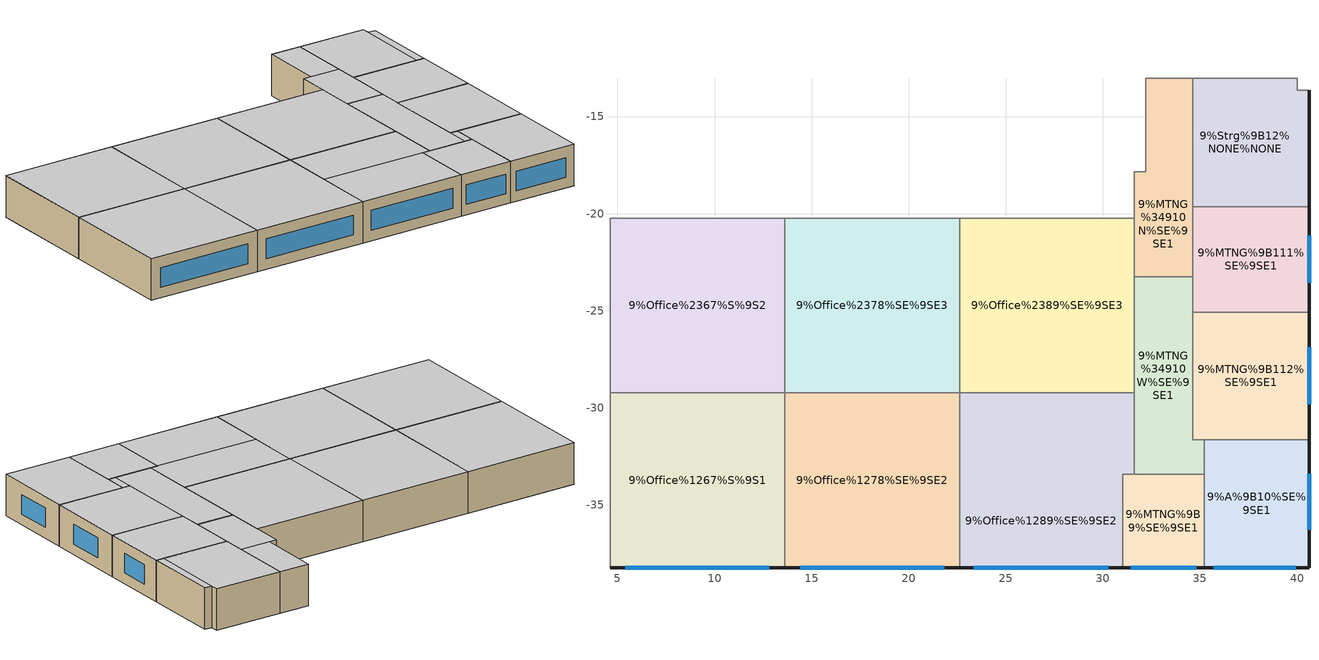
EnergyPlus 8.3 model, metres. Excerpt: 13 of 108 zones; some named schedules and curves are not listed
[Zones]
9%MTNG%34910N%SE%9SE1
 floor to OHUSupplyPlenum%OHU9 (Project Internal Floor): 34.62,-17.83 32.22,-17.83 32.22,-13.03 34.62,-13.03 z34.68; 34.62,-23.25 31.62,-23.25 31.62,-17.83 34.62,-17.83 z34.68
 wall to 9%MTNG%9R24%SE%9SE4 (Project Partition): 32.22,-13.03 32.22,-17.83 31.62,-17.83 z34.68:37.85
 wall to 9%Corridor%001%SE%NONE (Project Partition): 34.62,-13.03 32.22,-13.03 / 31.62,-17.83 31.62,-20.23 z34.68:37.85
 wall to 9%MTNG%9B111%SE%9SE1 (Project Partition): 34.62,-23.25 34.62,-19.63 z34.68:37.85
 wall to 9%MTNG%34910W%SE%9SE1 (Project Partition): 31.62,-23.25 34.62,-23.25 z34.68:37.85
 wall to 9%Office%2389%SE%9SE3 (Project Partition): 31.62,-20.23 31.62,-23.25 z34.68:37.85
 wall to 9%Strg%9B12%NONE%NONE (Project Partition): 34.62,-19.63 34.62,-13.03 z34.68:37.85
 ceiling to OHUReturnPlenum%OHU9 (Project Internal Floor): 31.62,-23.25 34.62,-23.25 34.62,-17.83 31.62,-17.83 z37.85; 32.22,-17.83 34.62,-17.83 34.62,-13.03 32.22,-13.03 z37.85
9%Strg%9B12%NONE%NONE
 floor to OHUSupplyPlenum%OHU9 (Project Internal Floor): 40.02,-19.63 34.62,-19.63 34.62,-13.03 40.02,-13.03 z34.68; 40.62,-19.63 40.02,-19.63 40.02,-13.63 40.62,-13.63 z34.68
 wall outside (Project Wall): 40.62,-19.63 40.62,-13.63 z34.68:37.85
 wall to 9%Corridor%001%SE%NONE (Project Partition): 40.62,-13.63 40.02,-13.63 40.02,-13.03 34.62,-13.03 z34.68:37.85
 wall to 9%MTNG%9B111%SE%9SE1 (Project Partition): 34.62,-19.63 40.62,-19.63 z34.68:37.85
 ceiling to OHUReturnPlenum%OHU9 (Project Internal Floor): 40.02,-19.63 40.62,-19.63 40.62,-13.63 40.02,-13.63 z37.85; 34.62,-19.63 40.02,-19.63 40.02,-13.03 34.62,-13.03 z37.85
9%MTNG%9B112%SE%9SE1
 floor to OHUSupplyPlenum%OHU9 (Project Internal Floor): 40.62,-31.64 34.62,-31.63 34.62,-25.07 40.62,-25.07 z34.68
 wall outside (Project Wall): 40.62,-31.64 40.62,-25.07 z34.68:37.85
 wall to 9%MTNG%34910W%SE%9SE1 (Project Partition): 34.62,-25.07 34.62,-31.63 35.22,-31.63 z34.68:37.85
 wall to 9%MTNG%9B111%SE%9SE1 (Project Partition): 40.62,-25.07 34.62,-25.07 z34.68:37.85
 wall to 9%A%9B10%SE%9SE1 (Project Partition): 35.22,-31.63 40.62,-31.64 z34.68:37.85
 window (Project Window): 40.62,-29.83 40.62,-26.88 z35.49:36.99
 ceiling to OHUReturnPlenum%OHU9 (Project Internal Floor): 34.62,-31.63 40.62,-31.64 40.62,-25.07 34.62,-25.07 z37.85
9%MTNG%34910W%SE%9SE1
 floor to OHUSupplyPlenum%OHU9 (Project Internal Floor): 34.62,-33.43 31.62,-33.43 31.62,-23.25 34.62,-23.25 z34.68; 35.22,-33.43 34.62,-33.43 34.62,-31.63 35.22,-31.63 z34.68
 wall to 9%A%9B10%SE%9SE1 (Project Partition): 35.22,-33.43 35.22,-31.63 z34.68:37.85
 wall to 9%Office%1289%SE%9SE2 (Project Partition): 31.62,-29.23 31.62,-33.43 z34.68:37.85
 wall to 9%MTNG%9B111%SE%9SE1 (Project Partition): 34.62,-25.07 34.62,-23.25 z34.68:37.85
 wall to 9%Office%2389%SE%9SE3 (Project Partition): 31.62,-23.25 31.62,-29.23 z34.68:37.85
 wall to 9%MTNG%9B9%SE%9SE1 (Project Partition): 31.62,-33.43 35.22,-33.43 z34.68:37.85
 ceiling to OHUReturnPlenum%OHU9 (Project Internal Floor): 31.62,-33.43 34.62,-33.43 34.62,-23.25 31.62,-23.25 z37.85; 34.62,-33.43 35.22,-33.43 35.22,-31.63 34.62,-31.63 z37.85
9%A%9B10%SE%9SE1
 floor to OHUSupplyPlenum%OHU9 (Project Internal Floor): 40.62,-38.23 35.22,-38.23 35.22,-31.63 40.62,-31.64 z34.68
 wall outside (Project Wall): 35.22,-38.23 40.62,-38.23 40.62,-31.64 z34.68:37.85
 wall to 9%MTNG%9B9%SE%9SE1 (Project Partition): 35.22,-33.43 35.22,-38.23 z34.68:37.85
 window (Project Window): 40.62,-36.27 40.62,-33.4 / 35.71,-38.23 39.93,-38.23 z35.49:36.99
 ceiling to OHUReturnPlenum%OHU9 (Project Internal Floor): 35.22,-38.23 40.62,-38.23 40.62,-31.64 35.22,-31.63 z37.85
9%MTNG%9B111%SE%9SE1
 floor to OHUSupplyPlenum%OHU9 (Project Internal Floor): 40.62,-25.07 34.62,-25.07 34.62,-19.63 40.62,-19.63 z34.68
 wall outside (Project Wall): 40.62,-25.07 40.62,-19.63 z34.68:37.85
 window (Project Window): 40.62,-23.56 40.62,-21.14 z35.49:36.99
 ceiling to OHUReturnPlenum%OHU9 (Project Internal Floor): 34.62,-25.07 40.62,-25.07 40.62,-19.63 34.62,-19.63 z37.85
9%Office%2367%S%9S2
 floor to OHUSupplyPlenum%OHU9 (Project Internal Floor): 13.62,-29.23 4.62,-29.23 4.62,-20.23 13.62,-20.23 z34.68
 wall to 9%Corridor%000%S%NONE (Project Partition): 13.62,-20.23 4.62,-20.23 z34.68:37.85
 wall to 9%Office%2378%SE%9SE3 (Project Partition): 13.62,-29.23 13.62,-20.23 z34.68:37.85
 wall to 9%Office%2356%S%9S2 (Project Partition): 4.62,-20.23 4.62,-29.23 z34.68:37.85
 wall to 9%Office%1267%S%9S1 (Project Partition): 4.62,-29.23 13.62,-29.23 z34.68:37.85
 ceiling to OHUReturnPlenum%OHU9 (Project Internal Floor): 4.62,-29.23 13.62,-29.23 13.62,-20.23 4.62,-20.23 z37.85
9%Office%2389%SE%9SE3
 floor to OHUSupplyPlenum%OHU9 (Project Internal Floor): 31.62,-29.23 22.62,-29.23 22.62,-20.23 31.62,-20.23 z34.68
 wall to 9%Office%1289%SE%9SE2 (Project Partition): 22.62,-29.23 31.62,-29.23 z34.68:37.85
 wall to 9%Corridor%001%SE%NONE (Project Partition): 31.62,-20.23 22.62,-20.23 z34.68:37.85
 wall to 9%Office%2378%SE%9SE3 (Project Partition): 22.62,-20.23 22.62,-29.23 z34.68:37.85
 ceiling to OHUReturnPlenum%OHU9 (Project Internal Floor): 22.62,-29.23 31.62,-29.23 31.62,-20.23 22.62,-20.23 z37.85
9%Office%2378%SE%9SE3
 floor to OHUSupplyPlenum%OHU9 (Project Internal Floor): 22.62,-29.23 13.62,-29.23 13.62,-20.23 22.62,-20.23 z34.68
 wall to 9%Corridor%001%SE%NONE (Project Partition): 22.62,-20.23 13.62,-20.23 z34.68:37.85
 wall to 9%Office%1278%SE%9SE2 (Project Partition): 13.62,-29.23 22.62,-29.23 z34.68:37.85
 ceiling to OHUReturnPlenum%OHU9 (Project Internal Floor): 13.62,-29.23 22.62,-29.23 22.62,-20.23 13.62,-20.23 z37.85
9%Office%1267%S%9S1
 floor to OHUSupplyPlenum%OHU9 (Project Internal Floor): 13.62,-38.23 4.62,-38.23 4.62,-29.23 13.62,-29.23 z34.68
 wall outside (Project Wall): 4.62,-38.23 13.62,-38.23 z34.68:37.85
 wall to 9%Office%1256%S%9S1 (Project Partition): 4.62,-29.23 4.62,-38.23 z34.68:37.85
 wall to 9%Office%1278%SE%9SE2 (Project Partition): 13.62,-38.23 13.62,-29.23 z34.68:37.85
 window (Project Window): 5.41,-38.23 12.83,-38.23 z35.49:36.99
 ceiling to OHUReturnPlenum%OHU9 (Project Internal Floor): 4.62,-38.23 13.62,-38.23 13.62,-29.23 4.62,-29.23 z37.85
9%Office%1278%SE%9SE2
 floor to OHUSupplyPlenum%OHU9 (Project Internal Floor): 22.62,-38.23 13.62,-38.23 13.62,-29.23 22.62,-29.23 z34.68
 wall outside (Project Wall): 13.62,-38.23 22.62,-38.23 z34.68:37.85
 wall to 9%Office%1289%SE%9SE2 (Project Partition): 22.62,-38.23 22.62,-29.23 z34.68:37.85
 window (Project Window): 14.41,-38.23 21.83,-38.23 z35.49:36.99
 ceiling to OHUReturnPlenum%OHU9 (Project Internal Floor): 13.62,-38.23 22.62,-38.23 22.62,-29.23 13.62,-29.23 z37.85
9%Office%1289%SE%9SE2
 floor to OHUSupplyPlenum%OHU9 (Project Internal Floor): 31.02,-38.23 22.62,-38.23 22.62,-33.43 31.02,-33.43 z34.68; 31.62,-33.43 22.62,-33.43 22.62,-29.23 31.62,-29.23 z34.68
 wall outside (Project Wall): 22.62,-38.23 31.02,-38.23 z34.68:37.85
 wall to 9%MTNG%9B9%SE%9SE1 (Project Partition): 31.02,-38.23 31.02,-33.43 31.62,-33.43 z34.68:37.85
 window (Project Window): 23.36,-38.23 30.27,-38.23 z35.49:36.99
 ceiling to OHUReturnPlenum%OHU9 (Project Internal Floor): 22.62,-33.43 31.62,-33.43 31.62,-29.23 22.62,-29.23 z37.85; 22.62,-38.23 31.02,-38.23 31.02,-33.43 22.62,-33.43 z37.85
9%MTNG%9B9%SE%9SE1
 floor to OHUSupplyPlenum%OHU9 (Project Internal Floor): 35.22,-38.23 31.02,-38.23 31.02,-33.43 35.22,-33.43 z34.68
 wall outside (Project Wall): 31.02,-38.23 35.22,-38.23 z34.68:37.85
 window (Project Window): 31.43,-38.23 34.8,-38.23 z35.49:36.99
 ceiling to OHUReturnPlenum%OHU9 (Project Internal Floor): 31.02,-38.23 35.22,-38.23 35.22,-33.43 31.02,-33.43 z37.85
[Site:Location]
TOSHIBA Smart Community Center: Latitude=35.43; Longitude=139.65; Time Zone=9; Elevation=42
[Site:GroundTemperature:Shallow]
14, 14, 14, 14, 14, 14, 14, 14, 14, 14, 14, 14
[Building]
Building: North Axis=0; Terrain=Suburbs; Loads Convergence Tolerance Value=0.04; Temperature Convergence Tolerance Value=0.4; Solar Distribution=FullExterior; Maximum Number of Warmup Days=25; Minimum Number of Warmup Days=6
[Site:GroundTemperature:BuildingSurface]
18, 18, 18, 18, 18, 18, 18, 18, 18, 18, 18, 18
[SizingPeriod:DesignDay] Day of Month=15; Humidity Condition Type=WetBulb; Rain Indicator=No; Snow Indicator=No; Daylight Saving Time Indicator=No
Name | Month | Day Type | Maximum Dry-Bulb Temperature | Daily Dry-Bulb Temperature Range | Wetbulb or DewPoint at Maximum Dry-Bulb | Barometric Pressure | Wind Speed | Wind Direction | Solar Model Indicator | ASHRAE Clear Sky Optical Depth for Beam Irradiance (taub) | ASHRAE Clear Sky Optical Depth for Diffuse Irradiance (taud) | Sky Clearness
Summer Design Day in TOSHIBA Smart Community Center Jul | 7 | SummerDesignDay | 31 | 7.7 | 25 | 100905 | 4.8 | 210 | ASHRAETau | 0.546 | 1.827
Winter Design Day in TOSHIBA Smart Community Center | 1 | WinterDesignDay | -6.9 | 0 | -6.9 | 100821.5 | 1.1 | 0 | ASHRAEClearSky |  |  | 0
[Site:GroundTemperature:FCfactorMethod]
January Ground Temperature=3.79; February Ground Temperature=2.88; March Ground Temperature=4.49; April Ground Temperature=7.01; May Ground Temperature=13.59; June Ground Temperature=18.68; July Ground Temperature=22.1; August Ground Temperature=23.15; September Ground Temperature=21.37; October Ground Temperature=17.42; November Ground Temperature=12.15; December Ground Temperature=7.26
[Site:GroundReflectance:SnowModifier]
2, 2
[Site:GroundReflectance]
0.2, 0.2, 0.2, 0.2, 0.2, 0.2, 0.2, 0.2, 0.2, 0.2, 0.2, 0.2
[Site:GroundTemperature:Deep]
14, 14, 14, 14, 14, 14, 14, 14, 14, 14, 14, 14
[WindowMaterial:SimpleGlazingSystem]
Simple Baseline: U-Factor=3.69; Solar Heat Gain Coefficient=0.25
[Construction]
Project Wall: Stucco, Gypsum Board, Wall Insulation, Gypsum Board
Project Partition: 1/2IN Gypsum, 1/2IN Gypsum
Project Internal Floor: Cast Concrete
Project Window: Simple Baseline
[Material] Thermal Absorptance=0.9; Solar Absorptance=0.7; Visible Absorptance=0.7
Name | Roughness | Thickness | Conductivity | Density | Specific Heat
Gypsum Board | MediumRough | 0.0159 | 0.16 | 800 | 1090
Stucco | Rough | 0.0254 | 0.72 | 1856 | 840
1/2IN Gypsum | Smooth | 0.01271 | 0.16 | 800 | 1090
Cast Concrete | Rough | 0.1 | 1.4 | 2100 | 840
[Material:NoMass]
Wall Insulation: Roughness=Rough; Thermal Resistance=1.8; Thermal Absorptance=0.9; Solar Absorptance=0.7; Visible Absorptance=0.7
[AirConditioner:VariableRefrigerantFlow] Availability Schedule=VRFCondAvailSched; Gross Rated Total Cooling Capacity=autosize; Gross Rated Cooling COP=3.2917; Minimum Outdoor Temperature in Cooling Mode=-5; Maximum Outdoor Temperature in Cooling Mode=43; Gross Rated Heating Capacity=autosize; Gross Rated Heating COP=3.5484; Minimum Outdoor Temperature in Heating Mode=-20; Maximum Outdoor Temperature in Heating Mode=20; Heating Performance Curve Outdoor Temperature Type=WetBulbTemperature; Minimum Heat Pump Part-Load Ratio=0.25; Master Thermostat Priority Control Type=LoadPriority; Heat Pump Waste Heat Recovery=No; Equivalent Piping Length used for Piping Correction Factor in Cooling Mode=30; Vertical Height used for Piping Correction Factor=10; Piping Correction Factor for Length in Cooling Mode Curve=CoolingLengthCorrectionFactor; Piping Correction Factor for Height in Cooling Mode Coefficient=-0.000386; Equivalent Piping Length used for Piping Correction Factor in Heating Mode=30; Crankcase Heater Power per Compressor=15; Number of Compressors=3; Ratio of Compressor Size to Total Compressor Capacity=0.33; Maximum Outdoor Dry-Bulb Temperature for Crankcase Heater=7; Defrost Strategy=Resistive; Defrost Control=Timed; Resistive Defrost Heater Capacity=autosize; Maximum Outdoor Dry-bulb Temperature for Defrost Operation=7; Condenser Type=AirCooled; Evaporative Condenser Pump Rated Power Consumption=0; Basin Heater Capacity=0; Fuel Type=Electricity
Name | Heat Pump | Cooling Capacity Ratio Modifier Function of Low Temperature Curve | Cooling Capacity Ratio Boundary Curve | Cooling Capacity Ratio Modifier Function of High Temperature Curve | Cooling Energy Input Ratio Modifier Function of Low Temperature Curve | Cooling Energy Input Ratio Boundary Curve | Cooling Energy Input Ratio Modifier Function of High Temperature Curve | Cooling Energy Input Ratio Modifier Function of Low Part-Load Ratio Curve | Cooling Energy Input Ratio Modifier Function of High Part-Load Ratio Curve | Cooling Combination Ratio Correction Factor Curve | Cooling Part-Load Fraction Correlation Curve | Heating Capacity Ratio Modifier Function of Low Temperature Curve | Heating Capacity Ratio Boundary Curve | Heating Capacity Ratio Modifier Function of High Temperature Curve | Heating Energy Input Ratio Modifier Function of Low Temperature Curve | Heating Energy Input Ratio Boundary Curve | Heating Energy Input Ratio Modifier Function of High Temperature Curve | Heating Energy Input Ratio Modifier Function of Low Part-Load Ratio Curve | Heating Energy Input Ratio Modifier Function of High Part-Load Ratio Curve | Heating Combination Ratio Correction Factor Curve | Heating Part-Load Fraction Correlation Curve | Zone Name for Master Thermostat Location | Zone Terminal Unit List
 | 9S1 VRF Heat Pump | 9S1 VRFCoolCapFT | 9S1 VRFCoolCapFTBoundary | 9S1 VRFCoolCapFTHi | 9S1 VRFCoolEIRFT | 9S1 VRFCoolEIRFTBoundary | 9S1 VRFCoolEIRFTHi | 9S1 CoolingEIRLowPLR | 9S1 CoolingEIRHiPLR | 9S1 CoolingCombRatio | 9S1 VRFCPLFFPLR | 9S1 VRFHeatCapFT | 9S1 VRFHeatCapFTBoundary | 9S1 VRFHeatCapFTHi | 9S1 VRFHeatEIRFT | 9S1 VRFHeatEIRFTBoundary | 9S1 VRFHeatEIRFTHi | 9S1 HeatingEIRLowPLR | 9S1 HeatingEIRHiPLR | 9S1 HeatingCombRatio | 9S1 VRFCPLFFPLR | 9S1 | 9S1 VRF Heat Pump TU List
 | 9NE3 VRF Heat Pump | 9NE3 VRFCoolCapFT | 9NE3 VRFCoolCapFTBoundary | 9NE3 VRFCoolCapFTHi | 9NE3 VRFCoolEIRFT | 9NE3 VRFCoolEIRFTBoundary | 9NE3 VRFCoolEIRFTHi | 9NE3 CoolingEIRLowPLR | 9NE3 CoolingEIRHiPLR | 9NE3 CoolingCombRatio | 9NE3 VRFCPLFFPLR | 9NE3 VRFHeatCapFT | 9NE3 VRFHeatCapFTBoundary | 9NE3 VRFHeatCapFTHi | 9NE3 VRFHeatEIRFT | 9NE3 VRFHeatEIRFTBoundary | 9NE3 VRFHeatEIRFTHi | 9NE3 HeatingEIRLowPLR | 9NE3 HeatingEIRHiPLR | 9NE3 HeatingCombRatio | 9NE3 VRFCPLFFPLR | 9NE3 | 9NE3 VRF Heat Pump TU List
 | 9S2 VRF Heat Pump | 9S2 VRFCoolCapFT | 9S2 VRFCoolCapFTBoundary | 9S2 VRFCoolCapFTHi | 9S2 VRFCoolEIRFT | 9S2 VRFCoolEIRFTBoundary | 9S2 VRFCoolEIRFTHi | 9S2 CoolingEIRLowPLR | 9S2 CoolingEIRHiPLR | 9S2 CoolingCombRatio | 9S2 VRFCPLFFPLR | 9S2 VRFHeatCapFT | 9S2 VRFHeatCapFTBoundary | 9S2 VRFHeatCapFTHi | 9S2 VRFHeatEIRFT | 9S2 VRFHeatEIRFTBoundary | 9S2 VRFHeatEIRFTHi | 9S2 HeatingEIRLowPLR | 9S2 HeatingEIRHiPLR | 9S2 HeatingCombRatio | 9S2 VRFCPLFFPLR | 9S2 | 9S2 VRF Heat Pump TU List
 | 9NE2 VRF Heat Pump | 9NE2 VRFCoolCapFT | 9NE2 VRFCoolCapFTBoundary | 9NE2 VRFCoolCapFTHi | 9NE2 VRFCoolEIRFT | 9NE2 VRFCoolEIRFTBoundary | 9NE2 VRFCoolEIRFTHi | 9NE2 CoolingEIRLowPLR | 9NE2 CoolingEIRHiPLR | 9NE2 CoolingCombRatio | 9NE2 VRFCPLFFPLR | 9NE2 VRFHeatCapFT | 9NE2 VRFHeatCapFTBoundary | 9NE2 VRFHeatCapFTHi | 9NE2 VRFHeatEIRFT | 9NE2 VRFHeatEIRFTBoundary | 9NE2 VRFHeatEIRFTHi | 9NE2 HeatingEIRLowPLR | 9NE2 HeatingEIRHiPLR | 9NE2 HeatingCombRatio | 9NE2 VRFCPLFFPLR | 9NE2 | 9NE2 VRF Heat Pump TU List
 | 9NE1 VRF Heat Pump | 9NE1 VRFCoolCapFT | 9NE1 VRFCoolCapFTBoundary | 9NE1 VRFCoolCapFTHi | 9NE1 VRFCoolEIRFT | 9NE1 VRFCoolEIRFTBoundary | 9NE1 VRFCoolEIRFTHi | 9NE1 CoolingEIRLowPLR | 9NE1 CoolingEIRHiPLR | 9NE1 CoolingCombRatio | 9NE1 VRFCPLFFPLR | 9NE1 VRFHeatCapFT | 9NE1 VRFHeatCapFTBoundary | 9NE1 VRFHeatCapFTHi | 9NE1 VRFHeatEIRFT | 9NE1 VRFHeatEIRFTBoundary | 9NE1 VRFHeatEIRFTHi | 9NE1 HeatingEIRLowPLR | 9NE1 HeatingEIRHiPLR | 9NE1 HeatingCombRatio | 9NE1 VRFCPLFFPLR | 9NE1 | 9NE1 VRF Heat Pump TU List
 | 9SE2 VRF Heat Pump | 9SE2 VRFCoolCapFT | 9SE2 VRFCoolCapFTBoundary | 9SE2 VRFCoolCapFTHi | 9SE2 VRFCoolEIRFT | 9SE2 VRFCoolEIRFTBoundary | 9SE2 VRFCoolEIRFTHi | 9SE2 CoolingEIRLowPLR | 9SE2 CoolingEIRHiPLR | 9SE2 CoolingCombRatio | 9SE2 VRFCPLFFPLR | 9SE2 VRFHeatCapFT | 9SE2 VRFHeatCapFTBoundary | 9SE2 VRFHeatCapFTHi | 9SE2 VRFHeatEIRFT | 9SE2 VRFHeatEIRFTBoundary | 9SE2 VRFHeatEIRFTHi | 9SE2 HeatingEIRLowPLR | 9SE2 HeatingEIRHiPLR | 9SE2 HeatingCombRatio | 9SE2 VRFCPLFFPLR | 9SE2 | 9SE2 VRF Heat Pump TU List
 | 9N1 VRF Heat Pump | 9N1 VRFCoolCapFT | 9N1 VRFCoolCapFTBoundary | 9N1 VRFCoolCapFTHi | 9N1 VRFCoolEIRFT | 9N1 VRFCoolEIRFTBoundary | 9N1 VRFCoolEIRFTHi | 9N1 CoolingEIRLowPLR | 9N1 CoolingEIRHiPLR | 9N1 CoolingCombRatio | 9N1 VRFCPLFFPLR | 9N1 VRFHeatCapFT | 9N1 VRFHeatCapFTBoundary | 9N1 VRFHeatCapFTHi | 9N1 VRFHeatEIRFT | 9N1 VRFHeatEIRFTBoundary | 9N1 VRFHeatEIRFTHi | 9N1 HeatingEIRLowPLR | 9N1 HeatingEIRHiPLR | 9N1 HeatingCombRatio | 9N1 VRFCPLFFPLR | 9N1 | 9N1 VRF Heat Pump TU List
 | 9SE1 VRF Heat Pump | 9SE1 VRFCoolCapFT | 9SE1 VRFCoolCapFTBoundary | 9SE1 VRFCoolCapFTHi | 9SE1 VRFCoolEIRFT | 9SE1 VRFCoolEIRFTBoundary | 9SE1 VRFCoolEIRFTHi | 9SE1 CoolingEIRLowPLR | 9SE1 CoolingEIRHiPLR | 9SE1 CoolingCombRatio | 9SE1 VRFCPLFFPLR | 9SE1 VRFHeatCapFT | 9SE1 VRFHeatCapFTBoundary | 9SE1 VRFHeatCapFTHi | 9SE1 VRFHeatEIRFT | 9SE1 VRFHeatEIRFTBoundary | 9SE1 VRFHeatEIRFTHi | 9SE1 HeatingEIRLowPLR | 9SE1 HeatingEIRHiPLR | 9SE1 HeatingCombRatio | 9SE1 VRFCPLFFPLR | 9SE1 | 9SE1 VRF Heat Pump TU List
 | 9E1 VRF Heat Pump | 9E1 VRFCoolCapFT | 9E1 VRFCoolCapFTBoundary | 9E1 VRFCoolCapFTHi | 9E1 VRFCoolEIRFT | 9E1 VRFCoolEIRFTBoundary | 9E1 VRFCoolEIRFTHi | 9E1 CoolingEIRLowPLR | 9E1 CoolingEIRHiPLR | 9E1 CoolingCombRatio | 9E1 VRFCPLFFPLR | 9E1 VRFHeatCapFT | 9E1 VRFHeatCapFTBoundary | 9E1 VRFHeatCapFTHi | 9E1 VRFHeatEIRFT | 9E1 VRFHeatEIRFTBoundary | 9E1 VRFHeatEIRFTHi | 9E1 HeatingEIRLowPLR | 9E1 HeatingEIRHiPLR | 9E1 HeatingCombRatio | 9E1 VRFCPLFFPLR | 9E1 | 9E1 VRF Heat Pump TU List
 | 9NW3 VRF Heat Pump | 9NW3 VRFCoolCapFT | 9NW3 VRFCoolCapFTBoundary | 9NW3 VRFCoolCapFTHi | 9NW3 VRFCoolEIRFT | 9NW3 VRFCoolEIRFTBoundary | 9NW3 VRFCoolEIRFTHi | 9NW3 CoolingEIRLowPLR | 9NW3 CoolingEIRHiPLR | 9NW3 CoolingCombRatio | 9NW3 VRFCPLFFPLR | 9NW3 VRFHeatCapFT | 9NW3 VRFHeatCapFTBoundary | 9NW3 VRFHeatCapFTHi | 9NW3 VRFHeatEIRFT | 9NW3 VRFHeatEIRFTBoundary | 9NW3 VRFHeatEIRFTHi | 9NW3 HeatingEIRLowPLR | 9NW3 HeatingEIRHiPLR | 9NW3 HeatingCombRatio | 9NW3 VRFCPLFFPLR | 9NW3 | 9NW3 VRF Heat Pump TU List
 | 9NW2 VRF Heat Pump | 9NW2 VRFCoolCapFT | 9NW2 VRFCoolCapFTBoundary | 9NW2 VRFCoolCapFTHi | 9NW2 VRFCoolEIRFT | 9NW2 VRFCoolEIRFTBoundary | 9NW2 VRFCoolEIRFTHi | 9NW2 CoolingEIRLowPLR | 9NW2 CoolingEIRHiPLR | 9NW2 CoolingCombRatio | 9NW2 VRFCPLFFPLR | 9NW2 VRFHeatCapFT | 9NW2 VRFHeatCapFTBoundary | 9NW2 VRFHeatCapFTHi | 9NW2 VRFHeatEIRFT | 9NW2 VRFHeatEIRFTBoundary | 9NW2 VRFHeatEIRFTHi | 9NW2 HeatingEIRLowPLR | 9NW2 HeatingEIRHiPLR | 9NW2 HeatingCombRatio | 9NW2 VRFCPLFFPLR | 9NW2 | 9NW2 VRF Heat Pump TU List
 | 9SW3 VRF Heat Pump | 9SW3 VRFCoolCapFT | 9SW3 VRFCoolCapFTBoundary | 9SW3 VRFCoolCapFTHi | 9SW3 VRFCoolEIRFT | 9SW3 VRFCoolEIRFTBoundary | 9SW3 VRFCoolEIRFTHi | 9SW3 CoolingEIRLowPLR | 9SW3 CoolingEIRHiPLR | 9SW3 CoolingCombRatio | 9SW3 VRFCPLFFPLR | 9SW3 VRFHeatCapFT | 9SW3 VRFHeatCapFTBoundary | 9SW3 VRFHeatCapFTHi | 9SW3 VRFHeatEIRFT | 9SW3 VRFHeatEIRFTBoundary | 9SW3 VRFHeatEIRFTHi | 9SW3 HeatingEIRLowPLR | 9SW3 HeatingEIRHiPLR | 9SW3 HeatingCombRatio | 9SW3 VRFCPLFFPLR | 9SW3 | 9SW3 VRF Heat Pump TU List
 | 9SW2 VRF Heat Pump | 9SW2 VRFCoolCapFT | 9SW2 VRFCoolCapFTBoundary | 9SW2 VRFCoolCapFTHi | 9SW2 VRFCoolEIRFT | 9SW2 VRFCoolEIRFTBoundary | 9SW2 VRFCoolEIRFTHi | 9SW2 CoolingEIRLowPLR | 9SW2 CoolingEIRHiPLR | 9SW2 CoolingCombRatio | 9SW2 VRFCPLFFPLR | 9SW2 VRFHeatCapFT | 9SW2 VRFHeatCapFTBoundary | 9SW2 VRFHeatCapFTHi | 9SW2 VRFHeatEIRFT | 9SW2 VRFHeatEIRFTBoundary | 9SW2 VRFHeatEIRFTHi | 9SW2 HeatingEIRLowPLR | 9SW2 HeatingEIRHiPLR | 9SW2 HeatingCombRatio | 9SW2 VRFCPLFFPLR | 9SW2 | 9SW2 VRF Heat Pump TU List
 | 9SW1 VRF Heat Pump | 9SW1 VRFCoolCapFT | 9SW1 VRFCoolCapFTBoundary | 9SW1 VRFCoolCapFTHi | 9SW1 VRFCoolEIRFT | 9SW1 VRFCoolEIRFTBoundary | 9SW1 VRFCoolEIRFTHi | 9SW1 CoolingEIRLowPLR | 9SW1 CoolingEIRHiPLR | 9SW1 CoolingCombRatio | 9SW1 VRFCPLFFPLR | 9SW1 VRFHeatCapFT | 9SW1 VRFHeatCapFTBoundary | 9SW1 VRFHeatCapFTHi | 9SW1 VRFHeatEIRFT | 9SW1 VRFHeatEIRFTBoundary | 9SW1 VRFHeatEIRFTHi | 9SW1 HeatingEIRLowPLR | 9SW1 HeatingEIRHiPLR | 9SW1 HeatingCombRatio | 9SW1 VRFCPLFFPLR | 9SW1 | 9SW1 VRF Heat Pump TU List
 | 9SE4 VRF Heat Pump | 9SE4 VRFCoolCapFT | 9SE4 VRFCoolCapFTBoundary | 9SE4 VRFCoolCapFTHi | 9SE4 VRFCoolEIRFT | 9SE4 VRFCoolEIRFTBoundary | 9SE4 VRFCoolEIRFTHi | 9SE4 CoolingEIRLowPLR | 9SE4 CoolingEIRHiPLR | 9SE4 CoolingCombRatio | 9SE4 VRFCPLFFPLR | 9SE4 VRFHeatCapFT | 9SE4 VRFHeatCapFTBoundary | 9SE4 VRFHeatCapFTHi | 9SE4 VRFHeatEIRFT | 9SE4 VRFHeatEIRFTBoundary | 9SE4 VRFHeatEIRFTHi | 9SE4 HeatingEIRLowPLR | 9SE4 HeatingEIRHiPLR | 9SE4 HeatingCombRatio | 9SE4 VRFCPLFFPLR | 9SE4 | 9SE4 VRF Heat Pump TU List
 | 9SE3 VRF Heat Pump | 9SE3 VRFCoolCapFT | 9SE3 VRFCoolCapFTBoundary | 9SE3 VRFCoolCapFTHi | 9SE3 VRFCoolEIRFT | 9SE3 VRFCoolEIRFTBoundary | 9SE3 VRFCoolEIRFTHi | 9SE3 CoolingEIRLowPLR | 9SE3 CoolingEIRHiPLR | 9SE3 CoolingCombRatio | 9SE3 VRFCPLFFPLR | 9SE3 VRFHeatCapFT | 9SE3 VRFHeatCapFTBoundary | 9SE3 VRFHeatCapFTHi | 9SE3 VRFHeatEIRFT | 9SE3 VRFHeatEIRFTBoundary | 9SE3 VRFHeatEIRFTHi | 9SE3 HeatingEIRLowPLR | 9SE3 HeatingEIRHiPLR | 9SE3 HeatingCombRatio | 9SE3 VRFCPLFFPLR | 9SE3 | 9SE3 VRF Heat Pump TU List
 | 9W1 VRF Heat Pump | 9W1 VRFCoolCapFT | 9W1 VRFCoolCapFTBoundary | 9W1 VRFCoolCapFTHi | 9W1 VRFCoolEIRFT | 9W1 VRFCoolEIRFTBoundary | 9W1 VRFCoolEIRFTHi | 9W1 CoolingEIRLowPLR | 9W1 CoolingEIRHiPLR | 9W1 CoolingCombRatio | 9W1 VRFCPLFFPLR | 9W1 VRFHeatCapFT | 9W1 VRFHeatCapFTBoundary | 9W1 VRFHeatCapFTHi | 9W1 VRFHeatEIRFT | 9W1 VRFHeatEIRFTBoundary | 9W1 VRFHeatEIRFTHi | 9W1 HeatingEIRLowPLR | 9W1 HeatingEIRHiPLR | 9W1 HeatingCombRatio | 9W1 VRFCPLFFPLR | 9W1 | 9W1 VRF Heat Pump TU List
 | 9NW1 VRF Heat Pump | 9NW1 VRFCoolCapFT | 9NW1 VRFCoolCapFTBoundary | 9NW1 VRFCoolCapFTHi | 9NW1 VRFCoolEIRFT | 9NW1 VRFCoolEIRFTBoundary | 9NW1 VRFCoolEIRFTHi | 9NW1 CoolingEIRLowPLR | 9NW1 CoolingEIRHiPLR | 9NW1 CoolingCombRatio | 9NW1 VRFCPLFFPLR | 9NW1 VRFHeatCapFT | 9NW1 VRFHeatCapFTBoundary | 9NW1 VRFHeatCapFTHi | 9NW1 VRFHeatEIRFT | 9NW1 VRFHeatEIRFTBoundary | 9NW1 VRFHeatEIRFTHi | 9NW1 HeatingEIRLowPLR | 9NW1 HeatingEIRHiPLR | 9NW1 HeatingCombRatio | 9NW1 VRFCPLFFPLR | 9NW1 | 9NW1 VRF Heat Pump TU List
 | 9N2 VRF Heat Pump | 9N2 VRFCoolCapFT | 9N2 VRFCoolCapFTBoundary | 9N2 VRFCoolCapFTHi | 9N2 VRFCoolEIRFT | 9N2 VRFCoolEIRFTBoundary | 9N2 VRFCoolEIRFTHi | 9N2 CoolingEIRLowPLR | 9N2 CoolingEIRHiPLR | 9N2 CoolingCombRatio | 9N2 VRFCPLFFPLR | 9N2 VRFHeatCapFT | 9N2 VRFHeatCapFTBoundary | 9N2 VRFHeatCapFTHi | 9N2 VRFHeatEIRFT | 9N2 VRFHeatEIRFTBoundary | 9N2 VRFHeatEIRFTHi | 9N2 HeatingEIRLowPLR | 9N2 HeatingEIRHiPLR | 9N2 HeatingCombRatio | 9N2 VRFCPLFFPLR | 9N2 | 9N2 VRF Heat Pump TU List
 | 9W2 VRF Heat Pump | 9W2 VRFCoolCapFT | 9W2 VRFCoolCapFTBoundary | 9W2 VRFCoolCapFTHi | 9W2 VRFCoolEIRFT | 9W2 VRFCoolEIRFTBoundary | 9W2 VRFCoolEIRFTHi | 9W2 CoolingEIRLowPLR | 9W2 CoolingEIRHiPLR | 9W2 CoolingCombRatio | 9W2 VRFCPLFFPLR | 9W2 VRFHeatCapFT | 9W2 VRFHeatCapFTBoundary | 9W2 VRFHeatCapFTHi | 9W2 VRFHeatEIRFT | 9W2 VRFHeatEIRFTBoundary | 9W2 VRFHeatEIRFTHi | 9W2 HeatingEIRLowPLR | 9W2 HeatingEIRHiPLR | 9W2 HeatingCombRatio | 9W2 VRFCPLFFPLR | 9W2 | 9W2 VRF Heat Pump TU List
 | 9NE4 VRF Heat Pump | 9NE4 VRFCoolCapFT | 9NE4 VRFCoolCapFTBoundary | 9NE4 VRFCoolCapFTHi | 9NE4 VRFCoolEIRFT | 9NE4 VRFCoolEIRFTBoundary | 9NE4 VRFCoolEIRFTHi | 9NE4 CoolingEIRLowPLR | 9NE4 CoolingEIRHiPLR | 9NE4 CoolingCombRatio | 9NE4 VRFCPLFFPLR | 9NE4 VRFHeatCapFT | 9NE4 VRFHeatCapFTBoundary | 9NE4 VRFHeatCapFTHi | 9NE4 VRFHeatEIRFT | 9NE4 VRFHeatEIRFTBoundary | 9NE4 VRFHeatEIRFTHi | 9NE4 HeatingEIRLowPLR | 9NE4 HeatingEIRHiPLR | 9NE4 HeatingCombRatio | 9NE4 VRFCPLFFPLR | 9NE4 | 9NE4 VRF Heat Pump TU List
[DesignSpecification:OutdoorAir] Outdoor Air Method=Sum; Outdoor Air Flow per Person=0.00472; Outdoor Air Flow per Zone Floor Area=0.000508; Outdoor Air Flow per Zone=0
9%MTNG%9B112%SE%9SE1 OutdoorAir; 9%MTNG%9B9%SE%9SE1 OutdoorAir; 9%MTNG%34910N%SE%9SE1 OutdoorAir; 9%A%9B10%SE%9SE1 OutdoorAir; 9%OFFICE%1267%S%9S1 OutdoorAir; 9%OFFICE%1267%S%9S1 OutdoorAir; 9%OFFICE%1267%S%9S1 OutdoorAir; 9%OFFICE%2367%S%9S2 OutdoorAir; 9%OFFICE%2389%SE%9SE3 OutdoorAir; 9%OFFICE%2378%SE%9SE3 OutdoorAir; 9%OFFICE%2367%S%9S2 OutdoorAir; 9%OFFICE%2367%S%9S2 OutdoorAir; 9%OFFICE%2389%SE%9SE3 OutdoorAir; 9%OFFICE%2378%SE%9SE3 OutdoorAir; 9%OFFICE%2389%SE%9SE3 OutdoorAir; 9%OFFICE%2378%SE%9SE3 OutdoorAir; 9%OFFICE%1278%SE%9SE2 OutdoorAir; 9%OFFICE%1289%SE%9SE2 OutdoorAir; 9%OFFICE%1278%SE%9SE2 OutdoorAir; 9%OFFICE%1289%SE%9SE2 OutdoorAir; 9%OFFICE%1278%SE%9SE2 OutdoorAir; 9%OFFICE%1289%SE%9SE2 OutdoorAir; 9%MTNG%34910W%SE%9SE1 OutdoorAir; 9%MTNG%9B111%SE%9SE1 OutdoorAir; 9%MTNG%9B112%SE%9SE1 OutdoorAir; 9%MTNG%9B9%SE%9SE1 OutdoorAir; 9%MTNG%34910N%SE%9SE1 OutdoorAir; 9%A%9B10%SE%9SE1 OutdoorAir; 9%MTNG%34910W%SE%9SE1 OutdoorAir; 9%MTNG%9B111%SE%9SE1 OutdoorAir; 9%MTNG%9B112%SE%9SE1 OutdoorAir; 9%MTNG%9B9%SE%9SE1 OutdoorAir; 9%MTNG%34910N%SE%9SE1 OutdoorAir; 9%A%9B10%SE%9SE1 OutdoorAir; 9%MTNG%34910W%SE%9SE1 OutdoorAir; 9%MTNG%9B111%SE%9SE1 OutdoorAir
[ZoneControl:Thermostat]
Name | Zone or ZoneList | Control Type Schedule | Control 1
9%A%9B10%SE%9SE1 Control; 9%A%9B10%SE%9SE1 Control; 9%A%9B10%SE%9SE1 Control | 9%A%9B10%SE%9SE1 | HVACTemplate-Always 4 | DualSetPoint
9%MTNG%34910W%SE%9SE1 Control; 9%MTNG%34910W%SE%9SE1 Control; 9%MTNG%34910W%SE%9SE1 Control | 9%MTNG%34910W%SE%9SE1 | HVACTemplate-Always 4 | DualSetPoint
9%MTNG%9B111%SE%9SE1 Control; 9%MTNG%9B111%SE%9SE1 Control; 9%MTNG%9B111%SE%9SE1 Control | 9%MTNG%9B111%SE%9SE1 | HVACTemplate-Always 4 | DualSetPoint
9%MTNG%9B112%SE%9SE1 Control; 9%MTNG%9B112%SE%9SE1 Control; 9%MTNG%9B112%SE%9SE1 Control | 9%MTNG%9B112%SE%9SE1 | HVACTemplate-Always 4 | DualSetPoint
9%MTNG%9B9%SE%9SE1 Control; 9%MTNG%9B9%SE%9SE1 Control; 9%MTNG%9B9%SE%9SE1 Control | 9%MTNG%9B9%SE%9SE1 | HVACTemplate-Always 4 | DualSetPoint
9%MTNG%34910N%SE%9SE1 Control; 9%MTNG%34910N%SE%9SE1 Control; 9%MTNG%34910N%SE%9SE1 Control | 9%MTNG%34910N%SE%9SE1 | HVACTemplate-Always 4 | DualSetPoint
NE_zones control | NE_Zones_noSTGRM | HVACTemplate-Always 3 | thermostat_NE
NW_zones control | NW_Zones | HVACTemplate-Always 3 | thermostat_NW
N_zones control | N_Zones | HVACTemplate-Always 3 | thermostat_N
SE_zones control | SE_Zones_noSTGRM | HVACTemplate-Always 3 | thermostat_SE
SW_zones control | SW_Zones | HVACTemplate-Always 3 | thermostat_SW
S_zones control | S_Zones | HVACTemplate-Always 3 | thermostat_S
W_zones control | W_Zones | HVACTemplate-Always 3 | thermostat_W
IS_zones control | IS_Zones_NoStair | HVACTemplate-Always 3 | thermostat_Other
Hall_zones control | Elevator_Hall | HVACTemplate-Always 3 | thermostat_Other
9%OFFICE%1267%S%9S1 Control; 9%OFFICE%1267%S%9S1 Control; 9%OFFICE%1267%S%9S1 Control | 9%OFFICE%1267%S%9S1 | HVACTemplate-Always 4 | DualSetPoint
9%OFFICE%2367%S%9S2 Control; 9%OFFICE%2367%S%9S2 Control; 9%OFFICE%2367%S%9S2 Control | 9%OFFICE%2367%S%9S2 | HVACTemplate-Always 4 | DualSetPoint
9%OFFICE%2389%SE%9SE3 Control; 9%OFFICE%2389%SE%9SE3 Control; 9%OFFICE%2389%SE%9SE3 Control | 9%OFFICE%2389%SE%9SE3 | HVACTemplate-Always 4 | DualSetPoint
9%OFFICE%2378%SE%9SE3 Control; 9%OFFICE%2378%SE%9SE3 Control; 9%OFFICE%2378%SE%9SE3 Control | 9%OFFICE%2378%SE%9SE3 | HVACTemplate-Always 4 | DualSetPoint
9%OFFICE%1278%SE%9SE2 Control; 9%OFFICE%1278%SE%9SE2 Control; 9%OFFICE%1278%SE%9SE2 Control | 9%OFFICE%1278%SE%9SE2 | HVACTemplate-Always 4 | DualSetPoint
9%OFFICE%1289%SE%9SE2 Control; 9%OFFICE%1289%SE%9SE2 Control; 9%OFFICE%1289%SE%9SE2 Control | 9%OFFICE%1289%SE%9SE2 | HVACTemplate-Always 4 | DualSetPoint
[Sizing:Zone] Zone Cooling Design Supply Air Temperature Input Method=TemperatureDifference; Zone Cooling Design Supply Air Temperature=12.5; Zone Cooling Design Supply Air Temperature Difference=11; Zone Heating Design Supply Air Temperature Input Method=TemperatureDifference; Zone Heating Design Supply Air Temperature=50; Zone Heating Design Supply Air Temperature Difference=11; Zone Cooling Design Supply Air Humidity Ratio=0.009; Zone Heating Design Supply Air Humidity Ratio=0.004; Zone Heating Sizing Factor=1.25; Zone Cooling Sizing Factor=1.15; Cooling Design Air Flow Method=DesignDay; Cooling Design Air Flow Rate=0; Cooling Minimum Air Flow per Zone Floor Area=0.000762; Cooling Minimum Air Flow=0; Cooling Minimum Air Flow Fraction=0; Heating Design Air Flow Method=DesignDay; Heating Design Air Flow Rate=0
Name | Design Specification Outdoor Air Object
9%MTNG%9B112%SE%9SE1; 9%MTNG%9B112%SE%9SE1; 9%MTNG%9B112%SE%9SE1 | 9%MTNG%9B112%SE%9SE1 OutdoorAir
9%MTNG%9B9%SE%9SE1; 9%MTNG%9B9%SE%9SE1; 9%MTNG%9B9%SE%9SE1 | 9%MTNG%9B9%SE%9SE1 OutdoorAir
9%MTNG%34910N%SE%9SE1; 9%MTNG%34910N%SE%9SE1; 9%MTNG%34910N%SE%9SE1 | 9%MTNG%34910N%SE%9SE1 OutdoorAir
9%A%9B10%SE%9SE1; 9%A%9B10%SE%9SE1; 9%A%9B10%SE%9SE1 | 9%A%9B10%SE%9SE1 OutdoorAir
9%OFFICE%1267%S%9S1; 9%OFFICE%1267%S%9S1; 9%OFFICE%1267%S%9S1 | 9%OFFICE%1267%S%9S1 OutdoorAir
9%OFFICE%2367%S%9S2; 9%OFFICE%2367%S%9S2; 9%OFFICE%2367%S%9S2 | 9%OFFICE%2367%S%9S2 OutdoorAir
9%OFFICE%2389%SE%9SE3; 9%OFFICE%2389%SE%9SE3; 9%OFFICE%2389%SE%9SE3 | 9%OFFICE%2389%SE%9SE3 OutdoorAir
9%OFFICE%2378%SE%9SE3; 9%OFFICE%2378%SE%9SE3; 9%OFFICE%2378%SE%9SE3 | 9%OFFICE%2378%SE%9SE3 OutdoorAir
9%OFFICE%1278%SE%9SE2; 9%OFFICE%1278%SE%9SE2; 9%OFFICE%1278%SE%9SE2 | 9%OFFICE%1278%SE%9SE2 OutdoorAir
9%OFFICE%1289%SE%9SE2; 9%OFFICE%1289%SE%9SE2; 9%OFFICE%1289%SE%9SE2 | 9%OFFICE%1289%SE%9SE2 OutdoorAir
9%MTNG%34910W%SE%9SE1; 9%MTNG%34910W%SE%9SE1; 9%MTNG%34910W%SE%9SE1 | 9%MTNG%34910W%SE%9SE1 OutdoorAir
9%MTNG%9B111%SE%9SE1; 9%MTNG%9B111%SE%9SE1; 9%MTNG%9B111%SE%9SE1 | 9%MTNG%9B111%SE%9SE1 OutdoorAir
[ZoneTerminalUnitList]
9IS1 VRF Heat Pump TU List: 9%IS%6745%IS%9IS1 VRF Unit, 9%IS%6756%IS%9IS1 VRF Unit, 9%IS%5656%IS%9IS1 VRF Unit, 9%IS%4556%IS%9IS1 VRF Unit, 9%IS%6745%IS%9IS1 VRF Unit, 9%IS%6756%IS%9IS1 VRF Unit, 9%IS%5656%IS%9IS1 VRF Unit, 9%IS%4556%IS%9IS1 VRF Unit, 9%IS%6745%IS%9IS1 VRF Unit, 9%IS%6756%IS%9IS1 VRF Unit, 9%IS%5656%IS%9IS1 VRF Unit, 9%IS%4556%IS%9IS1 VRF Unit
9S1 VRF Heat Pump TU List: 9%OFFICE%1245%S%9S1 VRF Unit, 9%OFFICE%1256%S%9S1 VRF Unit, 9%OFFICE%1267%S%9S1 VRF Unit, 9%OFFICE%1245%S%9S1 VRF Unit, 9%OFFICE%1256%S%9S1 VRF Unit, 9%OFFICE%1267%S%9S1 VRF Unit, 9%OFFICE%1245%S%9S1 VRF Unit, 9%OFFICE%1256%S%9S1 VRF Unit, 9%OFFICE%1267%S%9S1 VRF Unit
9NE3 VRF Heat Pump TU List: 9%OFFICE%8978%NE%9NE3 VRF Unit, 9%OFFICE%8989%NE%9NE3 VRF Unit, 9%LAN%9R3%NE%9NE3 VRF Unit, 9%MTNG%9R2%NE%9NE3 VRF Unit, 9%OFFICE%8978%NE%9NE3 VRF Unit, 9%OFFICE%8989%NE%9NE3 VRF Unit, 9%LAN%9R3%NE%9NE3 VRF Unit, 9%MTNG%9R2%NE%9NE3 VRF Unit, 9%OFFICE%8978%NE%9NE3 VRF Unit, 9%OFFICE%8989%NE%9NE3 VRF Unit, 9%LAN%9R3%NE%9NE3 VRF Unit, 9%MTNG%9R2%NE%9NE3 VRF Unit
9S2 VRF Heat Pump TU List: 9%MTNG%9R17%S%9S2 VRF Unit, 9%MTNG%9R18%S%9S2 VRF Unit, 9%MTNG%9R21%S%9S2 VRF Unit, 9%OFFICE%2345%S%9S2 VRF Unit, 9%OFFICE%2356%S%9S2 VRF Unit, 9%OFFICE%2367%S%9S2 VRF Unit, 9%MTNG%9R17%S%9S2 VRF Unit, 9%MTNG%9R18%S%9S2 VRF Unit, 9%MTNG%9R21%S%9S2 VRF Unit, 9%OFFICE%2345%S%9S2 VRF Unit, 9%OFFICE%2356%S%9S2 VRF Unit, 9%OFFICE%2367%S%9S2 VRF Unit, 9%MTNG%9R17%S%9S2 VRF Unit, 9%MTNG%9R18%S%9S2 VRF Unit, 9%MTNG%9R21%S%9S2 VRF Unit, 9%OFFICE%2345%S%9S2 VRF Unit, 9%OFFICE%2356%S%9S2 VRF Unit, 9%OFFICE%2367%S%9S2 VRF Unit
9NE2 VRF Heat Pump TU List: 9%OFFICE%91078%NE%9NE2 VRF Unit, 9%OFFICE%91089%NE%9NE2 VRF Unit, 9%OFFICE%91078%NE%9NE2 VRF Unit, 9%OFFICE%91089%NE%9NE2 VRF Unit, 9%OFFICE%91078%NE%9NE2 VRF Unit, 9%OFFICE%91089%NE%9NE2 VRF Unit
9NE1 VRF Heat Pump TU List: 9%MTNG%9B4%NE%9NE1 VRF Unit, 9%MTNG%9B3%NE%9NE1 VRF Unit, 9%MTNG%9B22%NE%9NE1 VRF Unit, 9%MTNG%9B21%NE%9NE1 VRF Unit, 9%OFFICE%78910%NE%9NE1 VRF Unit, 9%SMOKE%000%NE%9NE1 VRF Unit, 9%MTNG%9B4%NE%9NE1 VRF Unit, 9%MTNG%9B3%NE%9NE1 VRF Unit, 9%MTNG%9B22%NE%9NE1 VRF Unit, 9%MTNG%9B21%NE%9NE1 VRF Unit, 9%OFFICE%78910%NE%9NE1 VRF Unit, 9%SMOKE%000%NE%9NE1 VRF Unit, 9%MTNG%9B4%NE%9NE1 VRF Unit, 9%MTNG%9B3%NE%9NE1 VRF Unit, 9%MTNG%9B22%NE%9NE1 VRF Unit, 9%MTNG%9B21%NE%9NE1 VRF Unit, 9%OFFICE%78910%NE%9NE1 VRF Unit, 9%SMOKE%000%NE%9NE1 VRF Unit
9SE2 VRF Heat Pump TU List: 9%OFFICE%1278%SE%9SE2 VRF Unit, 9%OFFICE%1289%SE%9SE2 VRF Unit, 9%OFFICE%1278%SE%9SE2 VRF Unit, 9%OFFICE%1289%SE%9SE2 VRF Unit, 9%OFFICE%1278%SE%9SE2 VRF Unit, 9%OFFICE%1289%SE%9SE2 VRF Unit
9N1 VRF Heat Pump TU List: 9%OFFICE%91067%N%9N1 VRF Unit, 9%OFFICE%91045%N%9N1 VRF Unit, 9%OFFICE%91056%N%9N1 VRF Unit, 9%OFFICE%91067%N%9N1 VRF Unit, 9%OFFICE%91045%N%9N1 VRF Unit, 9%OFFICE%91056%N%9N1 VRF Unit, 9%OFFICE%91067%N%9N1 VRF Unit, 9%OFFICE%91045%N%9N1 VRF Unit, 9%OFFICE%91056%N%9N1 VRF Unit
9SE1 VRF Heat Pump TU List: 9%MTNG%34910W%SE%9SE1 VRF Unit, 9%MTNG%9B111%SE%9SE1 VRF Unit, 9%MTNG%9B112%SE%9SE1 VRF Unit, 9%MTNG%9B9%SE%9SE1 VRF Unit, 9%MTNG%34910N%SE%9SE1 VRF Unit, 9%A%9B10%SE%9SE1 VRF Unit, 9%MTNG%34910W%SE%9SE1 VRF Unit, 9%MTNG%9B111%SE%9SE1 VRF Unit, 9%MTNG%9B112%SE%9SE1 VRF Unit, 9%MTNG%9B9%SE%9SE1 VRF Unit, 9%MTNG%34910N%SE%9SE1 VRF Unit, 9%A%9B10%SE%9SE1 VRF Unit, 9%MTNG%34910W%SE%9SE1 VRF Unit, 9%MTNG%9B111%SE%9SE1 VRF Unit, 9%MTNG%9B112%SE%9SE1 VRF Unit, 9%MTNG%9B9%SE%9SE1 VRF Unit, 9%MTNG%34910N%SE%9SE1 VRF Unit, 9%A%9B10%SE%9SE1 VRF Unit
9E1 VRF Heat Pump TU List: 9%HALL%6779%NONE%9E1 VRF Unit, 9%HALL%4579%NONE%9E1 VRF Unit, 9%HALL%6779%NONE%9E1 VRF Unit, 9%HALL%4579%NONE%9E1 VRF Unit, 9%HALL%6779%NONE%9E1 VRF Unit, 9%HALL%4579%NONE%9E1 VRF Unit
[Zone equipment]
9%MTNG%9B112%SE%9SE1; 9%MTNG%9B112%SE%9SE1; 9%MTNG%9B112%SE%9SE1: 9%MTNG%9B112%SE%9SE1 VRF Unit
9%MTNG%9B9%SE%9SE1; 9%MTNG%9B9%SE%9SE1; 9%MTNG%9B9%SE%9SE1: 9%MTNG%9B9%SE%9SE1 VRF Unit
9%MTNG%34910N%SE%9SE1; 9%MTNG%34910N%SE%9SE1; 9%MTNG%34910N%SE%9SE1: 9%MTNG%34910N%SE%9SE1 VRF Unit
9%A%9B10%SE%9SE1; 9%A%9B10%SE%9SE1; 9%A%9B10%SE%9SE1: 9%A%9B10%SE%9SE1 VRF Unit
9%OFFICE%1267%S%9S1; 9%OFFICE%1267%S%9S1; 9%OFFICE%1267%S%9S1: 9%OFFICE%1267%S%9S1 VRF Unit
9%OFFICE%2367%S%9S2; 9%OFFICE%2367%S%9S2; 9%OFFICE%2367%S%9S2: 9%OFFICE%2367%S%9S2 VRF Unit
9%OFFICE%2389%SE%9SE3; 9%OFFICE%2389%SE%9SE3; 9%OFFICE%2389%SE%9SE3: 9%OFFICE%2389%SE%9SE3 VRF Unit
9%OFFICE%2378%SE%9SE3; 9%OFFICE%2378%SE%9SE3; 9%OFFICE%2378%SE%9SE3: 9%OFFICE%2378%SE%9SE3 VRF Unit
9%OFFICE%1278%SE%9SE2; 9%OFFICE%1278%SE%9SE2; 9%OFFICE%1278%SE%9SE2: 9%OFFICE%1278%SE%9SE2 VRF Unit
9%OFFICE%1289%SE%9SE2; 9%OFFICE%1289%SE%9SE2; 9%OFFICE%1289%SE%9SE2: 9%OFFICE%1289%SE%9SE2 VRF Unit
9%MTNG%34910W%SE%9SE1; 9%MTNG%34910W%SE%9SE1; 9%MTNG%34910W%SE%9SE1: 9%MTNG%34910W%SE%9SE1 VRF Unit
9%MTNG%9B111%SE%9SE1; 9%MTNG%9B111%SE%9SE1; 9%MTNG%9B111%SE%9SE1: 9%MTNG%9B111%SE%9SE1 VRF Unit
[ZoneInfiltration:DesignFlowRate] Schedule=On 24/7; Design Flow Rate Calculation Method=Flow/zone; Constant Term Coefficient=1; Temperature Term Coefficient=0; Velocity Term Coefficient=0; Velocity Squared Term Coefficient=0
Name | Zone or ZoneList | Design Flow Rate
9%Office%1289%SE%9SE2 Infiltration | 9%Office%1289%SE%9SE2 | 0.044849
9%MTNG%9B112%SE%9SE1 Infiltration | 9%MTNG%9B112%SE%9SE1 | 0.021915
9%Office%1278%SE%9SE2 Infiltration | 9%Office%1278%SE%9SE2 | 0.046549
9%Office%1267%S%9S1 Infiltration | 9%Office%1267%S%9S1 | 0.046549
9%MTNG%9B9%SE%9SE1 Infiltration | 9%MTNG%9B9%SE%9SE1 | 0.010846
9%A%9B10%SE%9SE1 Infiltration | 9%A%9B10%SE%9SE1 | 0.01908
9%Office%2367%S%9S2 Infiltration | 9%Office%2367%S%9S2 | 0.047583
9%Office%2378%SE%9SE3 Infiltration | 9%Office%2378%SE%9SE3 | 0.047583
9%Office%2389%SE%9SE3 Infiltration | 9%Office%2389%SE%9SE3 | 0.047583
9%MTNG%34910W%SE%9SE1 Infiltration | 9%MTNG%34910W%SE%9SE1 | 0.017766
9%MTNG%9B111%SE%9SE1 Infiltration | 9%MTNG%9B111%SE%9SE1 | 0.01804
9%MTNG%34910N%SE%9SE1 Infiltration | 9%MTNG%34910N%SE%9SE1 | 0.015469
9%Strg%9B12%NONE%NONE Infiltration | 9%Strg%9B12%NONE%NONE | 0.021892
[ThermostatSetpoint:DualSetpoint]
DualSetPoint: Heating Setpoint Temperature Schedule=Heating SP Sch; Cooling Setpoint Temperature Schedule=Cooling SP Sch
[Zone] Type=1; Multiplier=1; Zone Inside Convection Algorithm=TARP
Name | Volume | Floor Area
9%MTNG%34910N%SE%9SE1 | 79.5532 | 25.1751
9%A%9B10%SE%9SE1 | 98.1248 | 31.0521
9%MTNG%9B112%SE%9SE1 | 112.7071 | 35.6668
9%Strg%9B12%NONE%NONE | 112.5871 | 35.6288
9%MTNG%9B9%SE%9SE1 | 55.778 | 17.6513
9%Office%2389%SE%9SE3; 9%Office%2367%S%9S2; 9%Office%2378%SE%9SE3 | 244.7104 | 77.44
9%MTNG%34910W%SE%9SE1 | 91.3669 | 28.9136
9%MTNG%9B111%SE%9SE1 | 92.7759 | 29.3595
9%Office%1267%S%9S1; 9%Office%1278%SE%9SE2 | 239.3954 | 75.758
9%Office%1289%SE%9SE2 | 230.653 | 72.9915
[People] Number of People Schedule=Office_OpenOff_Occ; Number of People Calculation Method=People; Fraction Radiant=0.3; Sensible Heat Fraction=AutoCalculate; Activity Level Schedule=Activity Schedule; Carbon Dioxide Generation Rate=3.82e-08; Enable ASHRAE 55 Comfort Warnings=No; Mean Radiant Temperature Calculation Type=ZoneAveraged; Work Efficiency Schedule=Work efficiency; Clothing Insulation Calculation Method=ClothingInsulationSchedule; Clothing Insulation Schedule=Clothing Schedule; Air Velocity Schedule=AirVelocitySchedule
Name | Zone or ZoneList | Number of People
People 9%MTNG%9B9%SE%9SE1 | 9%MTNG%9B9%SE%9SE1 | 1.95929
People 9%A%9B10%SE%9SE1 | 9%A%9B10%SE%9SE1 | 3.44678
People 9%Office%2367%S%9S2 | 9%Office%2367%S%9S2 | 8.59584
People 9%Office%2378%SE%9SE3 | 9%Office%2378%SE%9SE3 | 8.59584
People 9%Office%2389%SE%9SE3 | 9%Office%2389%SE%9SE3 | 8.59584
People 9%MTNG%34910N%SE%9SE1 | 9%MTNG%34910N%SE%9SE1 | 2.79444
People 9%Strg%9B12%NONE%NONE | 9%Strg%9B12%NONE%NONE | 3.9548
People 9%MTNG%34910W%SE%9SE1 | 9%MTNG%34910W%SE%9SE1 | 3.20941
People 9%MTNG%9B111%SE%9SE1 | 9%MTNG%9B111%SE%9SE1 | 3.2589
People 9%Office%1267%S%9S1 | 9%Office%1267%S%9S1 | 8.409138
People 9%Office%1278%SE%9SE2 | 9%Office%1278%SE%9SE2 | 8.409138
People 9%Office%1289%SE%9SE2 | 9%Office%1289%SE%9SE2 | 8.10206
People 9%MTNG%9B112%SE%9SE1 | 9%MTNG%9B112%SE%9SE1 | 3.95901
[Schedule:Compact]
Clothing Schedule: Through: 4/1, For: AllDays, Until: 24:00, 1, Through: 9/30, For: AllDays, Until: 24:00, .5, Through: 12/31, For: AllDays, Until: 24:00, 1
AirVelocitySchedule: Through: 12/31, For: AllDays, Until: 24:00, .137
On 24/7: Through: 12/31, For: AllDays, Until: 24:00, 1
Office_OpenOff_Occ: Through: 31 Dec, For: Weekdays SummerDesignDay, Until: 07:00, 0, Until: 08:00, 0.25, Until: 09:00, 0.5, Until: 12:00, 1, Until: 14:00, 0.75, Until: 17:00, 1, Until: 18:00, 0.5, Until: 19:00, 0.25, Until: 24:00, 0, For: Weekends, Until: 24:00, 0, For: Holidays, Until: 24:00, 0, For: WinterDesignDay AllOtherDays, Until: 24:00, 0
Activity Schedule: Through: 12/31, For: AllDays, Until: 24:00, 117
Heating SP Sch: Through: 31 Dec, For: Weekdays SummerDesignDay WinterDesignDay, Until: 05:00, 12, Until: 19:00, 22, Until: 24:00, 12, For: Weekends, Until: 24:00, 12, For: Holidays, Until: 24:00, 12, For: AllOtherDays, Until: 24:00, -50
Cooling SP Sch: Through: 31 Dec, For: Weekdays SummerDesignDay, Until: 05:00, 100, Until: 19:00, 24, Until: 24:00, 100, For: Weekends, Until: 24:00, 100, For: Holidays, Until: 24:00, 100, For: WinterDesignDay AllOtherDays, Until: 24:00, 100
HVACTemplate-Always 4: Through: 12/31, For: AllDays, Until: 24:00, 4
Work efficiency: Through: 12/31, For: AllDays, Until: 24:00, 0
